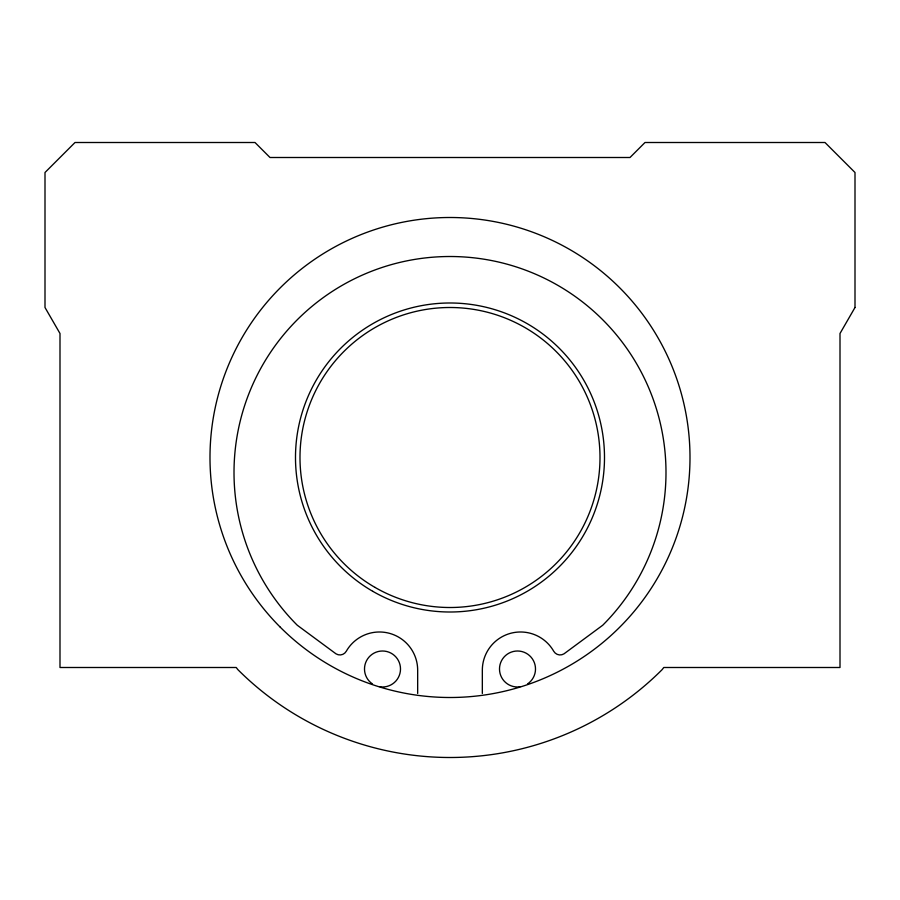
<?xml version="1.0" encoding="UTF-8"?>
<svg xmlns="http://www.w3.org/2000/svg" width="900" height="900" viewBox="0 0 900 900"><rect width="100%" height="100%" fill="white"/><g stroke="black" fill="none" stroke-linecap="round" stroke-linejoin="round"><path stroke-width="1.35" d="M482.332 693.461L482.332 670.196A38.205 38.205 0 0 1 553.714 651.251A7.346 7.346 0 0 0 563.974 653.85L602.73 625.23A216 216 0 0 0 602.73 319.77A216 216 0 0 0 297.27 319.77A216 216 0 0 0 297.27 625.23L336.026 653.85A7.346 7.346 0 0 0 346.286 651.251A38.205 38.205 0 0 1 417.668 670.196L417.668 693.461M519.851 686.846A18 18 0 0 1 500.017 664.717A18 18 0 0 1 527.827 654.255A18 18 0 0 1 527.501 683.966M372.499 683.966A18 18 0 0 1 372.173 654.255A18 18 0 0 1 399.983 664.717A18 18 0 0 1 380.149 686.846M855 307.496L840.004 333.484L840.004 667.496L663.773 667.496L662.13 669.634A300.004 300.004 0 0 1 237.87 669.634L236.227 667.496L59.996 667.496L59.996 333.484L45 307.496L45 172.496L75.004 142.504L255.004 142.504L270 157.5L630 157.5L644.996 142.504L824.996 142.504L855 172.496L855 307.496M280.294 627.21A239.996 239.996 0 0 0 681.817 519.615A239.996 239.996 0 0 0 387.889 225.675A239.996 239.996 0 0 0 280.294 627.21M372.746 591.3A154.496 154.496 0 0 0 604.496 457.504A154.496 154.496 0 0 0 372.746 323.696A154.496 154.496 0 0 0 372.746 591.3M374.996 587.408A149.996 149.996 0 0 0 599.996 457.504A149.996 149.996 0 0 0 374.996 327.6A149.996 149.996 0 0 0 374.996 587.408"/></g></svg>
